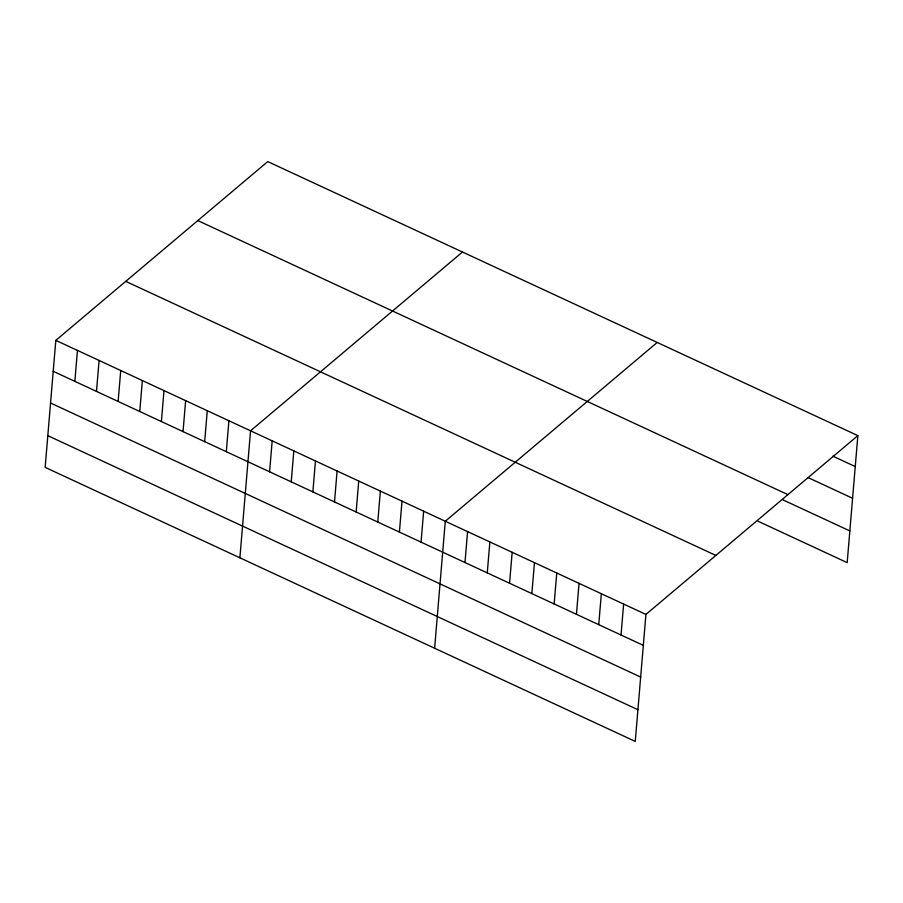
<?xml version="1.0" encoding="UTF-8"?>
<svg xmlns="http://www.w3.org/2000/svg" width="903" height="903" viewBox="0 0 903 903"><rect width="100%" height="100%" fill="white"/><g stroke="black" fill="none" stroke-linecap="round" stroke-linejoin="round"><path stroke-width="1.35" d="M55.817 340.363L45.15 467.37L635.26 741.419L645.927 614.424L857.85 435.63L267.739 161.581L55.817 340.363L645.927 614.424M74.859 381.359L77.455 350.42M96.486 391.405L99.093 360.466M118.124 401.451L120.731 370.512M139.762 411.497L142.358 380.558M161.4 421.554L163.996 390.615M183.038 431.6L185.634 400.661M204.676 441.646L207.272 410.707M226.314 451.692L228.91 420.753M239.882 557.806L250.549 430.81L462.483 252.016M269.591 471.795L272.187 440.856M291.229 481.841L293.825 450.902M312.867 491.887L315.463 460.948M334.505 501.933L337.101 471.005M356.143 511.99L358.739 481.051M377.781 522.036L380.377 491.097M399.408 532.081L402.016 501.142M421.046 542.127L423.654 511.2M434.625 648.241L445.281 521.245L657.215 342.451M464.977 562.535L467.573 531.596M487.27 572.886L489.866 541.947M509.563 583.236L512.159 552.297M531.856 593.598L534.452 562.659M554.149 603.949L556.756 573.01M576.441 614.3L579.049 583.361M598.734 624.65L601.342 593.711M621.027 635.001L623.634 604.062M857.85 435.63L847.183 562.637L758.012 521.223M832.961 456.218L855.254 466.569M808.004 477.563L852.59 498.275M197.802 220.58L787.913 494.63M782.969 499.878L849.847 530.93M125.754 281.364L715.853 555.424M53.221 371.302L643.32 645.363M50.557 403.009L640.667 677.058M47.814 435.664L637.924 709.713"/></g></svg>
